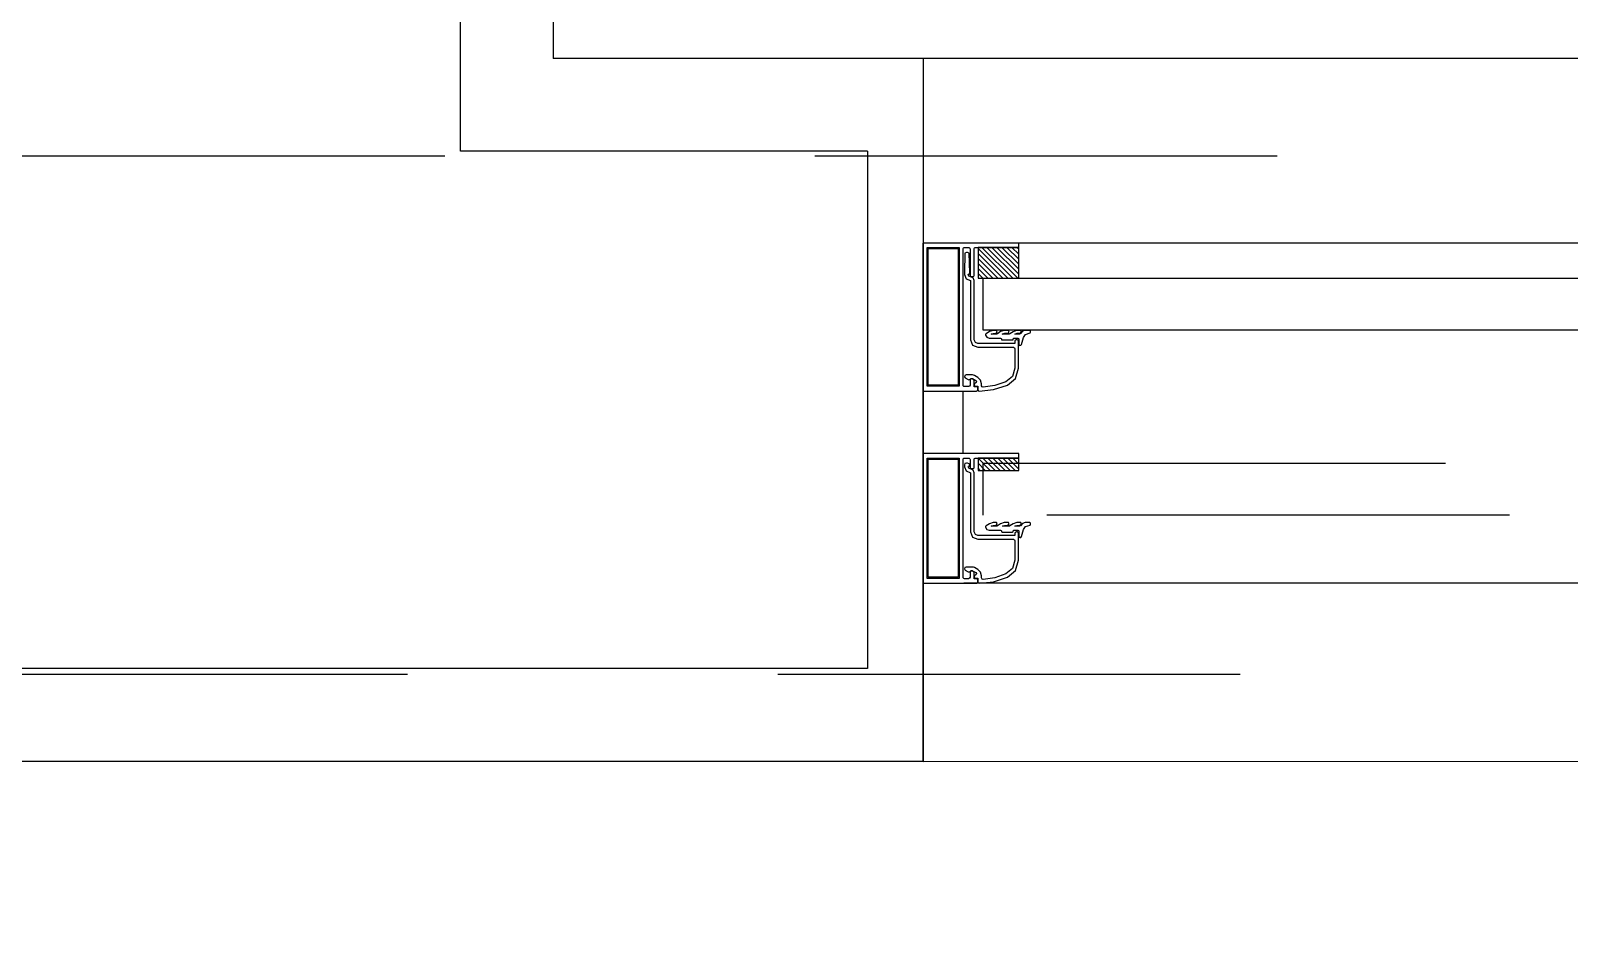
# Model space of a CAD drawing. Header units: millimetres. Extents: x 188.6 to 263.2, y 40.1 to 120.1.
# Drawn here: x 214.9452 to 215.3609, y 87.8473 to 88.0922 of the extents above; entities that cross this region are included whole.
import ezdxf

# ---------------------------------------------------------------- set-up
doc = ezdxf.new("R2010")
doc.units = ezdxf.units.MM
doc.linetypes.add('_XREF_APTOS 603 E 604$0$XREF-TIPO$0$HIDDEN', pattern=[0.375, 0.25, -0.125])
doc.linetypes.add('HIDDEN2', pattern=[0.1875, 0.125, -0.0625])
for name, color, linetype in [('_XREF_APTOS 603 E 604$0$A-MC-ALVENARIA', 8, 'Continuous'), ('_XREF_APTOS 603 E 604$0$R-MC-REBOCO', 8, 'Continuous'), ('_XREF_APTOS 603 E 604$0$XREF-TIPO$0$V-MC-VISTA1', 8, 'Continuous'), ('_XREF_APTOS 603 E 604$0$XREF-TIPO$0$V-MC-VISTA2', 8, 'Continuous'), ('ARQ', 8, 'Continuous'), ('ESTR-VIGAS', 11, 'HIDDEN2'), ('ESTRUTURA', 7, 'Continuous'), ('INC-HID-TEXTO', 7, 'Continuous')]:
    doc.layers.add(name, color=color, linetype=linetype)
doc.styles.add('60-100', font='romans.shx', dxfattribs={"height": 0.16})
doc.dimstyles.new('SETAS75', dxfattribs={"dimtxt": 0.16, "dimasz": 0.15, "dimexe": 0.15, "dimexo": 0, "dimgap": 0.1, "dimtad": 1, "dimzin": 10, "dimdsep": 46, "dimtxsty": '60-100', "dimblk1": 'OPEN', "dimblk2": 'OPEN', "dimsah": 1, "dimcen": 0, "dimclrd": 244, "dimclre": 244, "dimclrt": 7, "dimadec": 0, "dimazin": 0, "dimtfac": 1, "dimtix": 1, "dimtmove": 2, "dimatfit": 3, "dimldrblk": 'OPEN', "dimfxl": 0.15, "dimtolj": 1, "dimtzin": 6, "dimarcsym": 0})

# ---------------------------------------------------------------- blocks, each defined once
blk = doc.blocks.new('COBERTURA_29-09-2016')
at = {"layer": 'ESTR-VIGAS'}
for points in [[(9.28, 1.68), (5.67, 1.68)], [(5.77, 1.54), (9.18, 1.54)]]:
    blk.add_lwpolyline(points, dxfattribs=at)
blk = doc.blocks.new('_XREF_APTOS 603 E 604$0$XREF-TIPO$0$A$C09674F7B')
at = {"layer": 'ARQ'}
h = blk.add_hatch(dxfattribs=at)
h.set_pattern_fill('ANSI31', color=252, scale=0.0003, style=0)
h.set_pattern_definition([(45, (136.97132, -159.2343163), (-0.000673519209, 0.000673519209), [])])
h.paths.add_polyline_path([(1.28518, 0.08238), (1.28518, 0.09071), (1.27418, 0.09071), (1.27418, 0.08238)])
h = blk.add_hatch(dxfattribs=at)
h.set_pattern_fill('ANSI31', color=252, scale=0.0003, style=0)
h.set_pattern_definition([(45, (136.9713171, -159.30447675), (-0.000673519209, 0.000673519209), [])])
h.paths.add_polyline_path([(1.27417, 0.03047), (1.27417, 0.0338), (1.28517, 0.0338), (1.28517, 0.03047), (1.2838, 0.03047)])
at = {"layer": 'ARQ', "color": 8}
for p, q in [((0.02584, 0.09191), (1.27418, 0.09191)), ((1.28923, 0.035), (1.28923, 0.05191)), ((1.30001, 0.035), (1.30001, 0.05191)), ((0.01439, 0), (1.289, 0))]:
    blk.add_line(p, q, dxfattribs=at)
at = {"layer": 'ARQ'}
for points in [[(1.27418, 0.09191), (1.30002, 0.09191), (1.30001, 0.05191), (1.28563, 0.05191, -0.446841), (1.28523, 0.05231), (1.28523, 0.0526, -0.480957), (1.28568, 0.05306), (1.28623, 0.05306), (1.28623, 0.05468, -0.329606), (1.28651, 0.05507), (1.28673, 0.0552), (1.28713, 0.0552), (1.28733, 0.05486), (1.28733, 0.05351, 0.409991), (1.28773, 0.05311), (1.28883, 0.05311, 0.414214), (1.28923, 0.05351), (1.28923, 0.09031, 0.414214), (1.28883, 0.09071), (1.28773, 0.09071, 0.414214), (1.28733, 0.09031), (1.28733, 0.08326, -0.414214), (1.28693, 0.08286), (1.28663, 0.08286, -0.414214), (1.28623, 0.08326), (1.28623, 0.09031, 0.414214), (1.28583, 0.09071), (1.27418, 0.09071), (1.27418, 0.09191)], [(1.27417, 0.035), (1.30001, 0.035), (1.30001, 0), (1.28562, 0, -0.446841), (1.28522, 0.0004), (1.28522, 0.00069, -0.480957), (1.28568, 0.00115), (1.28622, 0.00115), (1.28622, 0.00278, -0.329606), (1.28651, 0.00316), (1.28672, 0.0033), (1.28713, 0.00329), (1.28732, 0.00295), (1.28732, 0.0016, 0.409991), (1.28772, 0.0012), (1.28882, 0.0012, 0.414214), (1.28922, 0.0016), (1.28922, 0.0334, 0.414214), (1.28882, 0.0338), (1.28772, 0.0338, 0.414214), (1.28732, 0.0334), (1.28732, 0.03135, -0.414214), (1.28692, 0.03095), (1.28662, 0.03095, -0.414214), (1.28622, 0.03135), (1.28622, 0.0334, 0.414214), (1.28582, 0.0338), (1.27417, 0.0338), (1.27417, 0.035)]]:
    blk.add_lwpolyline(points, format="xyb", dxfattribs=at)
for points in [[(1.27418, 0.09071), (1.28518, 0.09071), (1.28518, 0.08238), (1.27418, 0.08238)], [(1.29892, 0.0907), (1.29027, 0.0907), (1.29027, 0.05319), (1.29892, 0.05319), (1.29892, 0.0907)], [(1.29862, 0.0904), (1.29057, 0.0904), (1.29057, 0.05349), (1.29862, 0.05349)], [(0.01659, 0.06838), (1.28381, 0.06838), (1.28381, 0.08238), (0.01659, 0.08238)], [(1.27417, 0.0338), (1.28517, 0.0338), (1.28517, 0.03047), (1.27417, 0.03047)], [(1.29892, 0.03379), (1.29027, 0.03379), (1.29027, 0.00128), (1.29892, 0.00128), (1.29892, 0.03379)], [(1.29862, 0.03349), (1.29057, 0.03349), (1.29057, 0.00158), (1.29862, 0.00158)]]:
    blk.add_lwpolyline(points, close=True, dxfattribs=at)
for points in [[(1.27423, 0.05808), (1.27423, 0.06536), (1.27434, 0.06564), (1.27463, 0.06576), (1.27483, 0.06576), (1.27511, 0.06564), (1.27523, 0.06536), (1.27523, 0.06476), (1.28523, 0.06476), (1.28589, 0.06503), (1.28623, 0.06576), (1.28623, 0.08176), (1.28652, 0.08246), (1.28765, 0.08293), (1.28783, 0.08336), (1.28754, 0.08347), (1.28743, 0.08376), (1.2876, 0.08918), (1.28803, 0.08936), (1.28833, 0.08936), (1.2887, 0.08921), (1.28883, 0.08386), (1.28883, 0.08336), (1.28836, 0.08223), (1.28723, 0.08176), (1.28723, 0.06576), (1.28664, 0.06434), (1.28523, 0.06376), (1.27563, 0.06376), (1.27536, 0.06363), (1.27523, 0.06336), (1.27523, 0.05808), (1.2759, 0.05583), (1.27763, 0.05441), (1.28067, 0.05337), (1.2838, 0.05294), (1.28407, 0.05301), (1.28423, 0.05334), (1.28423, 0.05387), (1.28449, 0.05485), (1.28523, 0.0556), (1.28613, 0.05612), (1.28638, 0.05622), (1.28663, 0.05626), (1.28839, 0.05626), (1.28874, 0.0561), (1.28882, 0.05574), (1.28861, 0.05544), (1.28785, 0.05501), (1.28766, 0.05496), (1.28746, 0.05501), (1.28703, 0.05526), (1.28663, 0.05526), (1.28581, 0.05478), (1.28562, 0.05454), (1.28566, 0.05423), (1.28617, 0.05388), (1.28622, 0.05362), (1.2861, 0.05337), (1.28583, 0.05325), (1.28523, 0.05325), (1.28523, 0.05229), (1.28511, 0.05202), (1.28483, 0.05191), (1.28096, 0.05231), (1.27723, 0.0535), (1.27502, 0.05532), (1.27423, 0.05808)], [(1.28163, 0.06731), (1.281, 0.0675), (1.28035, 0.06757), (1.28007, 0.06772), (1.28, 0.06803), (1.28018, 0.0683), (1.28107, 0.0683), (1.2821, 0.06797), (1.283, 0.06741), (1.28312, 0.06724), (1.28314, 0.06703), (1.28279, 0.06644), (1.28215, 0.06621), (1.27907, 0.06621), (1.27892, 0.06615), (1.27887, 0.06601), (1.27887, 0.06591), (1.27881, 0.06577), (1.27867, 0.06571), (1.27587, 0.06571), (1.27572, 0.06577), (1.27567, 0.06591), (1.27567, 0.06601), (1.27561, 0.06615), (1.27547, 0.06621), (1.27439, 0.06621), (1.27425, 0.06615), (1.27419, 0.06601), (1.27419, 0.0646), (1.27409, 0.06434), (1.27384, 0.06421), (1.27357, 0.06428), (1.27341, 0.0645), (1.27288, 0.0664), (1.27232, 0.06722), (1.27111, 0.0676), (1.27099, 0.06782), (1.27101, 0.06815), (1.27126, 0.0683), (1.27244, 0.0683), (1.27312, 0.06805), (1.27368, 0.06744), (1.27375, 0.06736), (1.27396, 0.06731), (1.27521, 0.06731), (1.27456, 0.06752), (1.2739, 0.06759), (1.27362, 0.06771), (1.2735, 0.06799), (1.27354, 0.06816), (1.27365, 0.0683), (1.27474, 0.0683), (1.27572, 0.06795), (1.27654, 0.0674), (1.27666, 0.06733), (1.2768, 0.06731), (1.27861, 0.06731), (1.27793, 0.06752), (1.27726, 0.06759), (1.27691, 0.06767), (1.27677, 0.06798), (1.27692, 0.0683), (1.27813, 0.0683), (1.27909, 0.06797), (1.27994, 0.0674), (1.28006, 0.06733), (1.2802, 0.06731), (1.28163, 0.06731)], [(1.27422, 0.00617), (1.27422, 0.01345), (1.27434, 0.01373), (1.27462, 0.01385), (1.27482, 0.01385), (1.27511, 0.01373), (1.27522, 0.01345), (1.27522, 0.01285), (1.28522, 0.01285), (1.28589, 0.01313), (1.28622, 0.01385), (1.28622, 0.02985), (1.28652, 0.03056), (1.28765, 0.03103), (1.28782, 0.03145), (1.28754, 0.03157), (1.28742, 0.03185), (1.2876, 0.03227), (1.28802, 0.03245), (1.28832, 0.03245), (1.2887, 0.0323), (1.28882, 0.03195), (1.28882, 0.03145), (1.28836, 0.03032), (1.28722, 0.02985), (1.28722, 0.01385), (1.28664, 0.01244), (1.28522, 0.01185), (1.27562, 0.01185), (1.27536, 0.01173), (1.27522, 0.01145), (1.27522, 0.00617), (1.2759, 0.00392), (1.27763, 0.0025), (1.28067, 0.00146), (1.2838, 0.00103), (1.28406, 0.00111), (1.28422, 0.00143), (1.28422, 0.00196), (1.28449, 0.00294), (1.28522, 0.00369), (1.28613, 0.00422), (1.28637, 0.00432), (1.28663, 0.00435), (1.28839, 0.00435), (1.28874, 0.00419), (1.28882, 0.00383), (1.28861, 0.00354), (1.28784, 0.0031), (1.28766, 0.00305), (1.28746, 0.0031), (1.28703, 0.00335), (1.28663, 0.00335), (1.28581, 0.00287), (1.28562, 0.00263), (1.28566, 0.00232), (1.28617, 0.00197), (1.28622, 0.00171), (1.28609, 0.00146), (1.28583, 0.00135), (1.28522, 0.00135), (1.28522, 0.00038), (1.28511, 0.00012), (1.28482, 0), (1.28096, 0.0004), (1.27723, 0.00159), (1.27502, 0.00341), (1.27422, 0.00617)], [(1.28163, 0.0154), (1.281, 0.01559), (1.28034, 0.01566), (1.28007, 0.01582), (1.28, 0.01612), (1.28017, 0.01639), (1.28107, 0.01639), (1.2821, 0.01607), (1.28299, 0.0155), (1.28311, 0.01533), (1.28313, 0.01512), (1.28279, 0.01453), (1.28215, 0.0143), (1.27906, 0.0143), (1.27892, 0.01424), (1.27886, 0.0141), (1.27886, 0.014), (1.2788, 0.01386), (1.27866, 0.0138), (1.27586, 0.0138), (1.27572, 0.01386), (1.27566, 0.014), (1.27566, 0.0141), (1.2756, 0.01424), (1.27546, 0.0143), (1.27439, 0.0143), (1.27425, 0.01424), (1.27419, 0.0141), (1.27419, 0.01269), (1.27409, 0.01243), (1.27384, 0.0123), (1.27357, 0.01237), (1.2734, 0.01259), (1.27288, 0.0145), (1.27232, 0.01531), (1.27111, 0.0157), (1.27098, 0.01591), (1.27101, 0.01625), (1.27126, 0.0164), (1.27243, 0.0164), (1.27312, 0.01615), (1.27368, 0.01553), (1.27375, 0.01546), (1.27396, 0.0154), (1.2752, 0.0154), (1.27456, 0.01561), (1.2739, 0.01568), (1.27362, 0.0158), (1.2735, 0.01609), (1.27354, 0.01625), (1.27364, 0.01639), (1.27473, 0.01639), (1.27572, 0.01604), (1.27654, 0.0155), (1.27666, 0.01542), (1.2768, 0.0154), (1.2786, 0.0154), (1.27793, 0.01562), (1.27725, 0.01568), (1.27691, 0.01576), (1.27677, 0.01607), (1.27692, 0.01639), (1.27813, 0.01639), (1.27909, 0.01606), (1.27994, 0.0155), (1.28006, 0.01542), (1.2802, 0.0154), (1.28163, 0.0154)]]:
    blk.add_lwpolyline(points, dxfattribs=at)
at = {"layer": 'ARQ', "linetype": '_XREF_APTOS 603 E 604$0$XREF-TIPO$0$HIDDEN', "ltscale": 0.5}
blk.add_lwpolyline([(0.01659, 0.01838), (1.28381, 0.01838), (1.28381, 0.03238), (0.01659, 0.03238)], close=True, dxfattribs=at)
blk = doc.blocks.new('A$C0BE265FA')
at = {"layer": '_XREF_APTOS 603 E 604$0$A-MC-ALVENARIA'}
for p, q in [((3.74, 0.165), (3.74, 2.12514)), ((3.85, 0.165), (3.74, 0.165)), ((3.85, 0.165), (3.85, 0.02514)), ((3.85, 0.02514), (3.535, 0.02514))]:
    blk.add_line(p, q, dxfattribs=at)
at = {"layer": '_XREF_APTOS 603 E 604$0$R-MC-REBOCO'}
for p, q in [((3.765, 2.10014), (3.765, 0.19)), ((3.865, 0.19), (3.765, 0.19)), ((3.865, 0.19), (3.865, -0.00001)), ((3.865, -0.00001), (3.865, 0.14014)), ((3.865, 0), (3.54, 0))]:
    blk.add_line(p, q, dxfattribs=at)
at = {"layer": '_XREF_APTOS 603 E 604$0$XREF-TIPO$0$V-MC-VISTA2'}
for p, q in [((5.165, 0.19), (3.865, 0.19)), ((5.165, 0), (3.865, -0.00001))]:
    blk.add_line(p, q, dxfattribs=at)
at = {"layer": '_XREF_APTOS 603 E 604$0$XREF-TIPO$0$V-MC-VISTA1', "xscale": -1}
blk.add_blockref('_XREF_APTOS 603 E 604$0$XREF-TIPO$0$A$C09674F7B', (5.16501, 0.04823), dxfattribs=at)
blk = doc.blocks.new('_OPEN')
at = {"color": 0, "linetype": 'ByBlock'}
for p, q in [((-1, 0.1667), (0, 0)), ((0, 0), (-1, -0.1667)), ((0, 0), (-1, 0))]:
    blk.add_line(p, q, dxfattribs=at)

msp = doc.modelspace()

# ---------------------------------------------------------------- block references
at = {"layer": 'ESTRUTURA'}
msp.add_blockref('COBERTURA_29-09-2016', (206.67701, 86.37837), dxfattribs=at)

# ---------------------------------------------------------------- next in the draw order: block references
at = {"layer": 'ARQ'}
msp.add_blockref('A$C0BE265FA', (211.3213, 87.89475), dxfattribs=at)

# ---------------------------------------------------------------- next in the draw order: leaders
at = {"layer": 'INC-HID-TEXTO'}
msp.add_leader([(211.8889, 86.69976), (213.49338, 91.27784), (216.11225, 91.27784)], dimstyle='SETAS75', dxfattribs=at)

doc.saveas('drawing.dxf')
